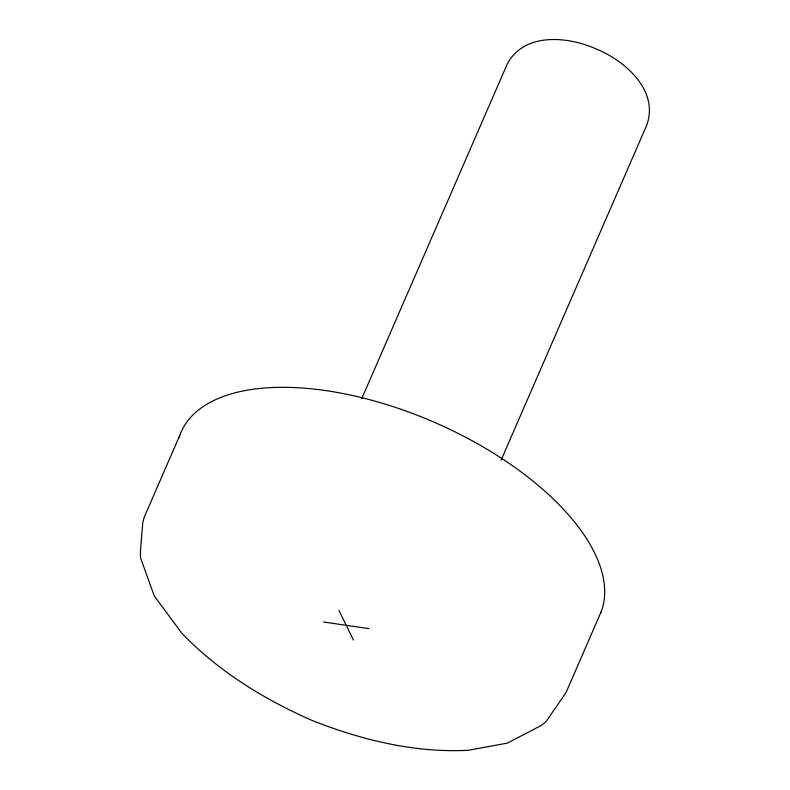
<?xml version="1.0" encoding="UTF-8"?>
<svg xmlns="http://www.w3.org/2000/svg" width="790" height="790" viewBox="0 0 790 790"><rect width="100%" height="100%" fill="white"/><g stroke="black" fill="none" stroke-linecap="round" stroke-linejoin="round"><path stroke-width="1.19" d="M179.755 435.438L144.274 517.055L142.783 522.664L140.344 552.408L140.59 557.977L154.248 595.937L181.858 633.215C218.524 671.441 264.067 699.338 312.297 720.559C360.398 739.46 411.313 752.208 463.315 750.5L467.571 750.401L507.427 743.114L541.772 725.161L546.087 721.487L565.936 692.761L601.417 611.154M361.702 398.743L507.2 64.128C524.372 31.59 569.077 36.449 597.349 49.454C625.887 61.413 659.433 91.196 646.576 125.57L501.077 460.185M323.554 621.997L368.91 628.623M339.048 610.571L353.416 640.048M179.034 437.621A228.488 110.077 23.5 0 1 427.894 419.539A228.488 110.077 23.5 0 1 600.568 613.376"/></g></svg>
